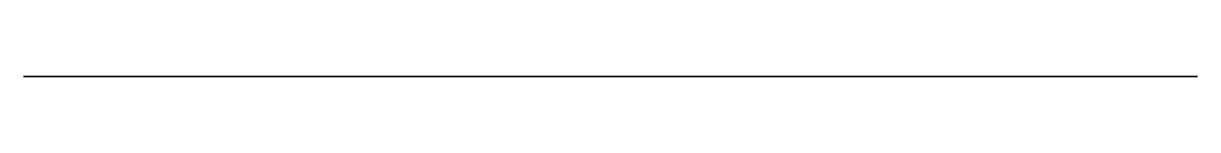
# Model space of a CAD drawing. Header units: millimetres. Extents: x 0 to 80, y 0 to 0.
import ezdxf

# ---------------------------------------------------------------- set-up
doc = ezdxf.new("R2010")
doc.units = ezdxf.units.MM

msp = doc.modelspace()

# ---------------------------------------------------------------- linework, layer by layer
at = {"extrusion": (0, -1, 0)}
for p, q in [((0, 0), (0, 0, 50)), ((0, 0), (80, 0)), ((80, 0), (80, 0, 50))]:
    msp.add_line(p, q, dxfattribs=at)
msp.add_circle((40, 40), 13, dxfattribs=at)
msp.add_arc((40, 20), 50, 36.8699, 143.1301, dxfattribs=at)

doc.saveas('drawing.dxf')
